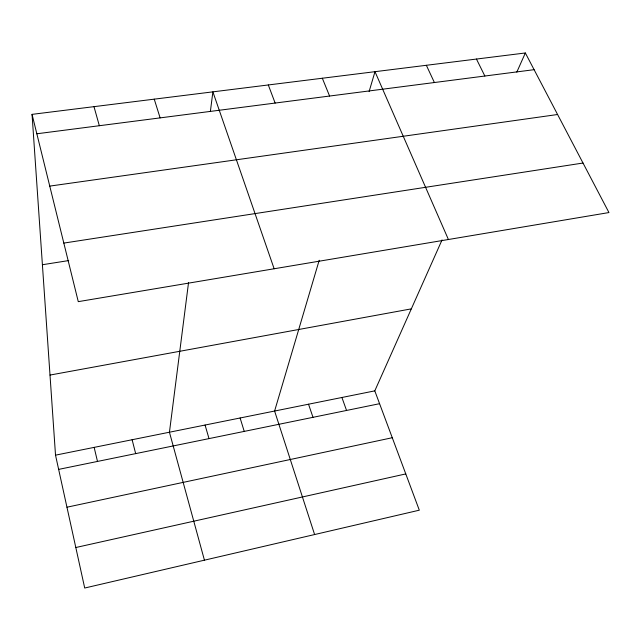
<?xml version="1.0" encoding="UTF-8"?>
<svg xmlns="http://www.w3.org/2000/svg" width="641" height="641" viewBox="0 0 641 641"><rect width="100%" height="100%" fill="white"/><g stroke="black" fill="none" stroke-linecap="round" stroke-linejoin="round"><path stroke-width="0.96" d="M188.55 282.513L169.44 432.218L204.431 560.178M210.368 111.542L212.884 91.855L274.14 268.763M319.202 260.262L274.596 411.041L314.611 534.546M369.104 91.575L374.993 71.68L448.412 239.51M32.05 114.362L78.274 301.647L608.95 212.556L525.348 52.971L32.05 114.362L55.519 455.158L84.708 588.029L419.31 510.188L374.793 390.866L442.058 239.894M516.814 72.121L525.348 52.971M75.806 547.518L405.777 473.915M66.952 507.207L392.276 437.723M58.643 469.388L379.576 403.694M55.519 455.158L374.793 390.866M50.006 375.065L411.33 308.858M42.402 264.733L68.723 260.567M63.82 243.091L583.006 163.03M49.758 186.106L557.582 114.507M36.841 133.777L534.097 69.677M476.455 59.052L484.86 76.023M426.353 65.294L434.398 82.529M322.327 78.234L329.586 96.038M268.307 84.957L275.133 103.057M341.917 397.484L346.549 410.456M308.529 404.207L312.992 417.323M154.241 99.155L160.122 117.888M240.111 417.98L244.237 431.401M205.072 425.039L209.006 438.612M93.987 106.654L99.339 125.724M132.118 439.734L135.668 453.62M94.147 447.378L97.496 461.44"/></g></svg>
